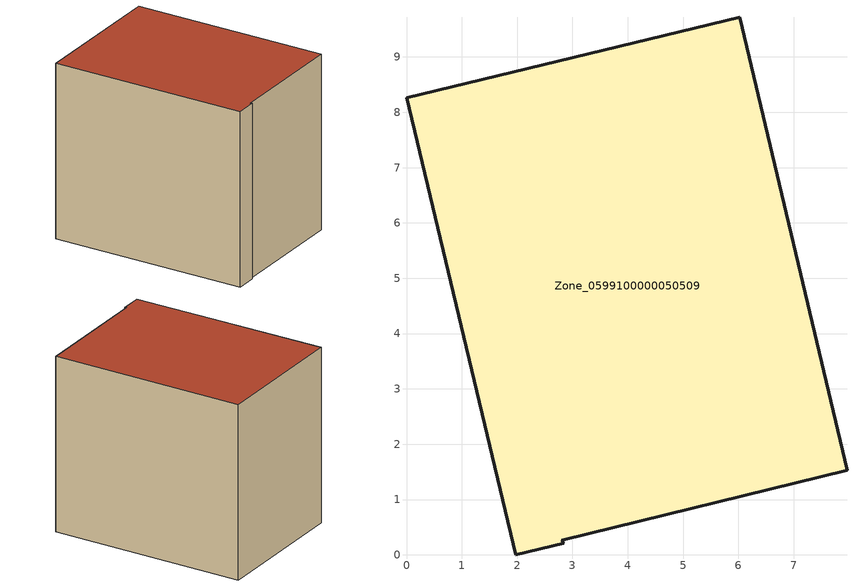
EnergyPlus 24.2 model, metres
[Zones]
Zone_0599100000050509
 floor ground (C_G): 7.96,1.53 2.8,0.27 2.84,0.21 1.97,0 0,8.27 6.02,9.72 z0
 wall outside (C_F): 7.96,1.53 6.02,9.72 0,8.27 1.97,0 2.84,0.21 2.8,0.27 7.96,1.53 z0:7.59
 roof outside (C_R): 2.8,0.27 7.96,1.53 6.02,9.72 0,8.27 1.97,0 2.84,0.21 z7.59
[BUILDING]
Pand.0599100000050509: North Axis=0; Terrain=City; Loads Convergence Tolerance Value=0.04; Temperature Convergence Tolerance Value=0.4; Solar Distribution=FullExterior; Maximum Number of Warmup Days=25; Minimum Number of Warmup Days=1
[Site:Location]
Rotterdam.The.Hague.AP_ZH_NLD Design_Conditions: Latitude=51.96; Longitude=4.45; Time Zone=1; Elevation=-4.5
[SITE:GROUNDTEMPERATURE:BUILDINGSURFACE]
18, 18, 18, 18, 18, 18, 18, 18, 18, 18, 18, 18
[MATERIAL] Thermal Absorptance=0.9; Solar Absorptance=0.7; Visible Absorptance=0.7
Name | Roughness | Thickness | Conductivity | Density | Specific Heat
G.TI.1965-1974 | MediumSmooth | 0.15 | 0.882353 | 540 | 1210
F.TI.1965-1974 | Rough | 0.3 | 0.697674 | 1920 | 840
R.TI.1965-1974 | MediumRough | 0.2 | 0.232558 | 1500 | 1000
[CONSTRUCTION]
C_G: G.TI.1965-1974
C_F: F.TI.1965-1974
C_R: R.TI.1965-1974
[ZONE]
Zone_0599100000050509: Type=1; Multiplier=1; Ceiling Height=Autocalculate; Volume=Autocalculate; Floor Area=autocalculate; Part of Total Floor Area=Yes
[ZONEINFILTRATION:DESIGNFLOWRATE]
Infil_Zone_0599100000050509: Zone or ZoneList or Space or SpaceList=Zone_0599100000050509; Schedule=AlwaysOn; Design Flow Rate Calculation Method=Flow/Area; Flow Rate per Floor Area=0.003; Constant Term Coefficient=1; Temperature Term Coefficient=0; Velocity Term Coefficient=0; Velocity Squared Term Coefficient=0
[HVACTEMPLATE:ZONE:IDEALLOADSAIRSYSTEM]
Zone_0599100000050509: Maximum Heating Supply Air Temperature=50; Minimum Cooling Supply Air Temperature=13; Maximum Heating Supply Air Humidity Ratio=0.0156; Minimum Cooling Supply Air Humidity Ratio=0.0077; Heating Limit=NoLimit; Cooling Limit=NoLimit; Dehumidification Control Type=ConstantSensibleHeatRatio; Cooling Sensible Heat Ratio=0.7; Dehumidification Setpoint=60; Humidification Control Type=None; Humidification Setpoint=30; Outdoor Air Method=None; Outdoor Air Flow Rate per Person=0.00944; Outdoor Air Flow Rate per Zone Floor Area=0; Outdoor Air Flow Rate per Zone=0; Demand Controlled Ventilation Type=None; Outdoor Air Economizer Type=NoEconomizer; Heat Recovery Type=None; Sensible Heat Recovery Effectiveness=0.7; Latent Heat Recovery Effectiveness=0.65
[ZONECONTROL:THERMOSTAT]
ThermostatControl_Zone_0599100000050509: Zone or ZoneList=Zone_0599100000050509; Control Type Schedule=DualSetpointControlType; Control 1=Thermostat_Zone_0599100000050509; Temperature Difference Between Cutout And Setpoint=0
[THERMOSTATSETPOINT:DUALSETPOINT]
Thermostat_Zone_0599100000050509: Heating Setpoint Temperature Schedule=HeatingSetpoint_Zone_0599100000050509; Cooling Setpoint Temperature Schedule=CoolingSetpoint_Zone_0599100000050509
[SCHEDULE:COMPACT]
HeatingSetpoint_Zone_0599100000050509: Through: 12/31, For: AllDays, Until: 24:00, 21
CoolingSetpoint_Zone_0599100000050509: Through: 12/31, For: AllDays, Until: 24:00, 24
DualSetpointControlType: Through: 12/31, For: AllDays, Until: 24:00, 4
AlwaysOn: Through: 12/31, For: AllDays, Until: 24:00, 1
